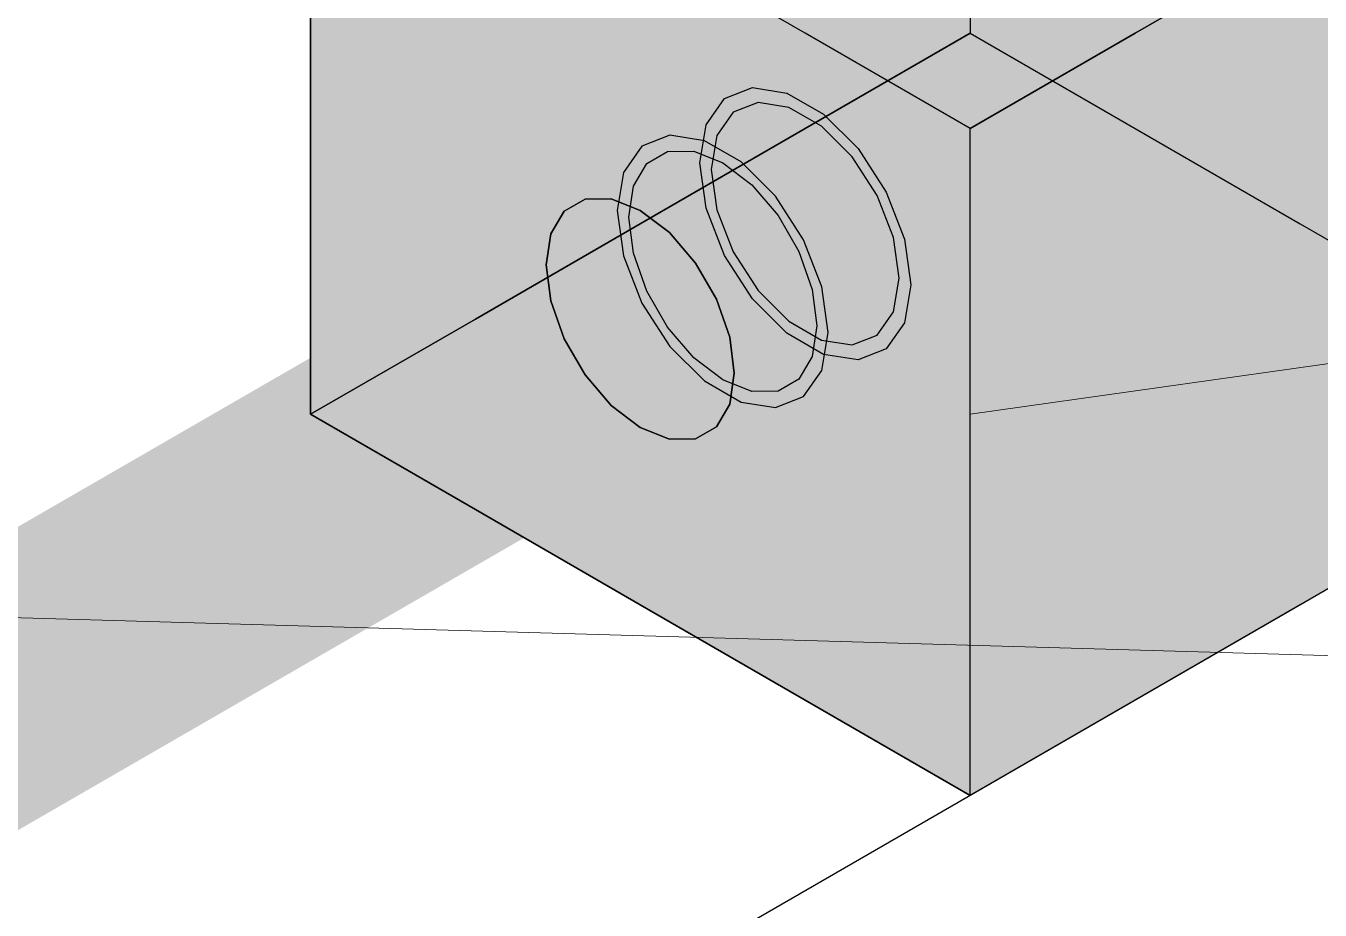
# Model space of a CAD drawing. Header units: metres. Extents: x 0 to 24.2, y -20 to 5.6.
# Drawn here: x 12.664 to 13.344, y -17.648 to -17.184 of the extents above; entities that cross this region are included whole.
import ezdxf

# ---------------------------------------------------------------- set-up
doc = ezdxf.new("R2010")
doc.units = ezdxf.units.M
doc.header["$LTSCALE"] = 0.25
doc.layers.add('ISO-ARISTAS', color=8, linetype='CONTINUOUS')
doc.layers.add('ISO-CONCRETO-SUP', color=254, linetype='CONTINUOUS', true_color=0xe8e8e8)
doc.layers.add('LLAMADAS', color=30, linetype='CONTINUOUS', lineweight=18)

msp = doc.modelspace()

# ---------------------------------------------------------------- linework, layer by layer
at = {"layer": 'ISO-ARISTAS', "color": 250}
for p, q in [((13.16005, -17.07083), (13.16005, -17.1875)), ((13.16005, -17.07083), (13.16005, -17.1875)), ((13.07345, -17.1875), (12.98684, -17.1375)), ((13.07345, -17.1875), (12.98684, -17.1375)), ((13.24665, -17.1875), (13.33325, -17.1375)), ((13.33325, -17.1375), (13.24665, -17.1875)), ((12.81364, -17.27083), (12.81364, -17.15417)), ((12.81364, -17.15417), (12.81364, -17.27083)), ((13.07345, -17.2375), (13.16005, -17.1875)), ((13.16005, -17.1875), (13.07345, -17.2375)), ((13.16005, -17.2375), (13.07345, -17.1875)), ((13.16005, -17.2375), (13.07345, -17.1875)), ((13.16005, -17.1875), (13.24665, -17.2375)), ((13.16005, -17.1875), (13.24665, -17.2375)), ((13.16005, -17.2375), (13.24665, -17.1875)), ((13.24665, -17.1875), (13.16005, -17.2375)), ((13.03099, -17.22185), (13.04573, -17.21607)), ((13.04573, -17.21607), (13.06382, -17.21892)), ((13.06382, -17.21892), (13.08307, -17.23003)), ((13.02136, -17.23554), (13.03099, -17.22185)), ((13.04876, -17.22389), (13.03563, -17.22903)), ((13.06487, -17.22642), (13.04876, -17.22389)), ((13.03563, -17.22903), (13.02706, -17.24122)), ((13.08202, -17.23631), (13.06487, -17.22642)), ((13.08307, -17.23003), (13.10116, -17.24807)), ((12.98684, -17.2875), (13.07345, -17.2375)), ((13.07345, -17.2375), (12.98684, -17.2875)), ((13.01802, -17.2555), (13.02136, -17.23554)), ((13.09813, -17.25239), (13.08202, -17.23631)), ((13.16005, -17.35417), (13.16005, -17.2375)), ((13.16005, -17.35417), (13.16005, -17.2375)), ((13.24665, -17.2375), (13.33325, -17.2875)), ((13.24665, -17.2375), (13.33325, -17.2875)), ((13.00243, -17.24107), (12.98769, -17.24685)), ((13.02052, -17.24392), (13.00243, -17.24107)), ((13.03977, -17.25503), (13.02052, -17.24392)), ((13.02706, -17.24122), (13.02408, -17.259)), ((12.98769, -17.24685), (12.97806, -17.26054)), ((12.99021, -17.25594), (13.00113, -17.24963)), ((12.99021, -17.25594), (13.00113, -17.24963)), ((13.00113, -17.24963), (13.01489, -17.24948)), ((13.00113, -17.24963), (13.01489, -17.24948)), ((13.01489, -17.24948), (13.03014, -17.2555)), ((13.01489, -17.24948), (13.03014, -17.2555)), ((13.11126, -17.27269), (13.09813, -17.25239)), ((13.10116, -17.24807), (13.1159, -17.27088)), ((12.9832, -17.26778), (12.99021, -17.25594)), ((12.9832, -17.26778), (12.99021, -17.25594)), ((13.02136, -17.27932), (13.01802, -17.2555)), ((13.02408, -17.259), (13.02706, -17.28021)), ((13.03014, -17.2555), (13.0454, -17.2671)), ((13.03014, -17.2555), (13.0454, -17.2671)), ((13.05786, -17.27307), (13.03977, -17.25503)), ((12.97806, -17.26054), (12.97472, -17.2805)), ((12.81364, -17.3875), (12.81364, -17.27083)), ((12.81364, -17.27083), (12.81364, -17.3875)), ((12.98078, -17.284), (12.9832, -17.26778)), ((12.98078, -17.284), (12.9832, -17.26778)), ((13.0454, -17.2671), (13.05916, -17.28314)), ((13.0454, -17.2671), (13.05916, -17.28314)), ((13.0726, -17.29588), (13.05786, -17.27307)), ((13.11983, -17.29479), (13.11126, -17.27269)), ((13.1159, -17.27088), (13.12553, -17.29568)), ((13.70131, -17.275), (12.01256, -18.25)), ((12.95783, -17.27463), (12.94691, -17.28094)), ((12.94691, -17.28094), (12.95783, -17.27463)), ((12.94691, -17.28094), (12.95783, -17.27463)), ((12.94691, -17.28094), (12.95783, -17.27463)), ((12.97159, -17.27448), (12.95783, -17.27463)), ((12.95783, -17.27463), (12.97159, -17.27448)), ((12.95783, -17.27463), (12.97159, -17.27448)), ((12.95783, -17.27463), (12.97159, -17.27448)), ((12.98684, -17.2805), (12.97159, -17.27448)), ((12.97159, -17.27448), (12.98684, -17.2805)), ((12.97159, -17.27448), (12.98684, -17.2805)), ((12.97159, -17.27448), (12.98684, -17.2805)), ((12.97472, -17.2805), (12.97806, -17.30432)), ((13.0021, -17.2921), (12.98684, -17.2805)), ((12.98684, -17.2805), (13.0021, -17.2921)), ((12.98684, -17.2805), (13.0021, -17.2921)), ((12.98684, -17.2805), (13.0021, -17.2921)), ((13.03099, -17.30412), (13.02136, -17.27932)), ((13.02706, -17.28021), (13.03563, -17.30231)), ((12.94691, -17.28094), (12.9399, -17.29278)), ((12.9399, -17.29278), (12.94691, -17.28094)), ((12.9399, -17.29278), (12.94691, -17.28094)), ((12.9399, -17.29278), (12.94691, -17.28094)), ((12.9832, -17.30301), (12.98078, -17.284)), ((12.9832, -17.30301), (12.98078, -17.284)), ((13.05916, -17.28314), (13.07008, -17.30205)), ((13.05916, -17.28314), (13.07008, -17.30205)), ((12.90024, -17.3375), (12.98684, -17.2875)), ((12.98684, -17.2875), (12.90024, -17.3375)), ((12.9399, -17.29278), (12.93748, -17.309)), ((12.93748, -17.309), (12.9399, -17.29278)), ((12.93748, -17.309), (12.9399, -17.29278)), ((12.93748, -17.309), (12.9399, -17.29278)), ((13.0021, -17.2921), (13.01586, -17.30814)), ((13.01586, -17.30814), (13.0021, -17.2921)), ((13.0021, -17.2921), (13.01586, -17.30814)), ((13.0021, -17.2921), (13.01586, -17.30814)), ((13.33325, -17.2875), (13.41986, -17.3375)), ((13.33325, -17.2875), (13.41986, -17.3375)), ((13.08223, -17.32068), (13.0726, -17.29588)), ((13.12281, -17.316), (13.11983, -17.29479)), ((13.12553, -17.29568), (13.12887, -17.3195)), ((12.97806, -17.30432), (12.98769, -17.32912)), ((12.99021, -17.32295), (12.9832, -17.30301)), ((12.99021, -17.32295), (12.9832, -17.30301)), ((13.04573, -17.32693), (13.03099, -17.30412)), ((13.03563, -17.30231), (13.04876, -17.32261)), ((13.07008, -17.30205), (13.07709, -17.32199)), ((13.07008, -17.30205), (13.07709, -17.32199)), ((12.93748, -17.309), (12.9399, -17.32801)), ((12.9399, -17.32801), (12.93748, -17.309)), ((12.9399, -17.32801), (12.93748, -17.309)), ((12.9399, -17.32801), (12.93748, -17.309)), ((13.01586, -17.30814), (13.02678, -17.32705)), ((13.02678, -17.32705), (13.01586, -17.30814)), ((13.01586, -17.30814), (13.02678, -17.32705)), ((13.01586, -17.30814), (13.02678, -17.32705)), ((13.08557, -17.3445), (13.08223, -17.32068)), ((13.11983, -17.33378), (13.12281, -17.316)), ((13.12887, -17.3195), (13.12553, -17.33946)), ((12.9399, -17.32801), (12.94691, -17.34795)), ((12.94691, -17.34795), (12.9399, -17.32801)), ((12.94691, -17.34795), (12.9399, -17.32801)), ((12.94691, -17.34795), (12.9399, -17.32801)), ((13.00113, -17.34186), (12.99021, -17.32295)), ((13.00113, -17.34186), (12.99021, -17.32295)), ((13.02678, -17.32705), (13.03379, -17.34699)), ((13.03379, -17.34699), (13.02678, -17.32705)), ((13.02678, -17.32705), (13.03379, -17.34699)), ((13.02678, -17.32705), (13.03379, -17.34699)), ((13.06382, -17.34497), (13.04573, -17.32693)), ((13.04876, -17.32261), (13.06487, -17.33869)), ((13.07709, -17.32199), (13.07951, -17.341)), ((13.07709, -17.32199), (13.07951, -17.341)), ((12.98769, -17.32912), (13.00243, -17.35193)), ((13.11126, -17.34597), (13.11983, -17.33378)), ((12.81364, -17.3875), (12.90024, -17.3375)), ((12.90024, -17.3375), (12.81364, -17.3875)), ((13.06487, -17.33869), (13.08202, -17.34858)), ((13.07951, -17.341), (13.07709, -17.35722)), ((13.07951, -17.341), (13.07709, -17.35722)), ((13.12553, -17.33946), (13.1159, -17.35315)), ((12.94691, -17.34795), (12.95783, -17.36686)), ((12.95783, -17.36686), (12.94691, -17.34795)), ((12.95783, -17.36686), (12.94691, -17.34795)), ((12.95783, -17.36686), (12.94691, -17.34795)), ((13.01489, -17.3579), (13.00113, -17.34186)), ((13.01489, -17.3579), (13.00113, -17.34186)), ((13.03621, -17.366), (13.03379, -17.34699)), ((13.03379, -17.34699), (13.03621, -17.366)), ((13.03379, -17.34699), (13.03621, -17.366)), ((13.03379, -17.34699), (13.03621, -17.366)), ((13.08307, -17.35608), (13.06382, -17.34497)), ((13.08223, -17.36446), (13.08557, -17.3445)), ((13.09813, -17.35111), (13.11126, -17.34597)), ((13.00243, -17.35193), (13.02052, -17.36997)), ((13.08202, -17.34858), (13.09813, -17.35111)), ((13.1159, -17.35315), (13.10116, -17.35893)), ((13.16005, -17.47083), (13.16005, -17.35417)), ((13.16005, -17.47083), (13.16005, -17.35417)), ((13.03014, -17.3695), (13.01489, -17.3579)), ((13.03014, -17.3695), (13.01489, -17.3579)), ((13.07709, -17.35722), (13.07008, -17.36906)), ((13.07709, -17.35722), (13.07008, -17.36906)), ((13.10116, -17.35893), (13.08307, -17.35608)), ((12.95783, -17.36686), (12.97159, -17.3829)), ((12.97159, -17.3829), (12.95783, -17.36686)), ((12.97159, -17.3829), (12.95783, -17.36686)), ((12.97159, -17.3829), (12.95783, -17.36686)), ((13.03379, -17.38222), (13.03621, -17.366)), ((13.03621, -17.366), (13.03379, -17.38222)), ((13.03621, -17.366), (13.03379, -17.38222)), ((13.03621, -17.366), (13.03379, -17.38222)), ((13.0726, -17.37815), (13.08223, -17.36446)), ((13.02052, -17.36997), (13.03977, -17.38108)), ((13.0454, -17.37552), (13.03014, -17.3695)), ((13.0454, -17.37552), (13.03014, -17.3695)), ((13.05916, -17.37537), (13.0454, -17.37552)), ((13.05916, -17.37537), (13.0454, -17.37552)), ((13.07008, -17.36906), (13.05916, -17.37537)), ((13.07008, -17.36906), (13.05916, -17.37537)), ((13.02678, -17.39406), (13.03379, -17.38222)), ((13.03379, -17.38222), (13.02678, -17.39406)), ((13.03379, -17.38222), (13.02678, -17.39406)), ((13.03379, -17.38222), (13.02678, -17.39406)), ((13.03977, -17.38108), (13.05786, -17.38393)), ((13.05786, -17.38393), (13.0726, -17.37815)), ((12.90024, -17.4375), (12.81364, -17.3875)), ((12.81364, -17.3875), (12.90024, -17.4375)), ((12.97159, -17.3829), (12.98684, -17.3945)), ((12.98684, -17.3945), (12.97159, -17.3829)), ((12.98684, -17.3945), (12.97159, -17.3829)), ((12.98684, -17.3945), (12.97159, -17.3829)), ((12.98684, -17.3945), (13.0021, -17.40052)), ((13.0021, -17.40052), (12.98684, -17.3945)), ((13.0021, -17.40052), (12.98684, -17.3945)), ((13.0021, -17.40052), (12.98684, -17.3945)), ((13.01586, -17.40037), (13.02678, -17.39406)), ((13.02678, -17.39406), (13.01586, -17.40037)), ((13.02678, -17.39406), (13.01586, -17.40037)), ((13.02678, -17.39406), (13.01586, -17.40037)), ((13.0021, -17.40052), (13.01586, -17.40037)), ((13.01586, -17.40037), (13.0021, -17.40052)), ((13.01586, -17.40037), (13.0021, -17.40052)), ((13.01586, -17.40037), (13.0021, -17.40052)), ((12.98684, -17.4875), (12.90024, -17.4375)), ((12.90024, -17.4375), (12.98684, -17.4875)), ((13.41986, -17.4375), (13.33325, -17.4875)), ((13.41986, -17.4375), (13.33325, -17.4875)), ((13.16005, -17.5875), (13.16005, -17.47083)), ((13.16005, -17.5875), (13.16005, -17.47083)), ((13.07345, -17.5375), (12.98684, -17.4875)), ((12.98684, -17.4875), (13.07345, -17.5375)), ((13.33325, -17.4875), (13.24665, -17.5375)), ((13.33325, -17.4875), (13.24665, -17.5375)), ((13.16005, -17.5875), (13.07345, -17.5375)), ((13.07345, -17.5375), (13.16005, -17.5875)), ((13.24665, -17.5375), (13.16005, -17.5875)), ((13.24665, -17.5375), (13.16005, -17.5875))]:
    msp.add_line(p, q, dxfattribs=at)
at = {"layer": 'ISO-CONCRETO-SUP', "true_color": 0x969693}
for points in [[(12.81364, -17.15417), (12.90024, -17.20417), (12.81364, -17.0375), (12.90024, -17.0875)], [(13.33325, -17.17083), (13.41986, -17.22083), (13.33325, -17.05417), (13.41986, -17.10417)], [(13.16005, -17.1875), (13.24665, -17.2375), (13.16005, -17.07083), (13.24665, -17.12083)], [(12.90024, -17.20417), (12.98684, -17.25417), (12.90024, -17.0875), (12.98684, -17.1375)], [(13.24665, -17.2375), (13.33325, -17.2875), (13.24665, -17.12083), (13.33325, -17.17083)], [(12.98684, -17.25417), (13.07345, -17.30417), (12.98684, -17.1375), (13.07345, -17.1875)], [(12.81364, -17.27083), (12.90024, -17.32083), (12.81364, -17.15417), (12.90024, -17.20417)], [(13.33325, -17.2875), (13.41986, -17.3375), (13.33325, -17.17083), (13.41986, -17.22083)], [(13.07345, -17.30417), (13.16005, -17.35417), (13.07345, -17.1875), (13.16005, -17.2375)], [(12.90024, -17.32083), (12.98684, -17.37083), (12.90024, -17.20417), (12.98684, -17.25417)], [(12.98684, -17.37083), (13.07345, -17.42083), (12.98684, -17.25417), (13.07345, -17.30417)], [(12.81364, -17.3875), (12.90024, -17.4375), (12.81364, -17.27083), (12.90024, -17.32083)], [(13.07345, -17.42083), (13.16005, -17.47083), (13.07345, -17.30417), (13.16005, -17.35417)], [(12.90024, -17.4375), (12.98684, -17.4875), (12.90024, -17.32083), (12.98684, -17.37083)], [(12.98684, -17.4875), (13.07345, -17.5375), (12.98684, -17.37083), (13.07345, -17.42083)], [(13.07345, -17.5375), (13.16005, -17.5875), (13.07345, -17.42083), (13.16005, -17.47083)]]:
    msp.add_solid(points, dxfattribs=at)
at = {"layer": 'ISO-CONCRETO-SUP', "true_color": 0x878784}
for points in [[(12.98684, -17.17083), (12.90024, -17.22083), (12.98684, -17.05417), (12.90024, -17.10417)], [(13.16005, -17.1875), (13.07345, -17.2375), (13.16005, -17.07083), (13.07345, -17.12083)], [(13.41986, -17.20417), (13.33325, -17.25417), (13.41986, -17.0875), (13.33325, -17.1375)], [(12.90024, -17.22083), (12.81364, -17.27083), (12.90024, -17.10417), (12.81364, -17.15417)], [(13.07345, -17.2375), (12.98684, -17.2875), (13.07345, -17.12083), (12.98684, -17.17083)], [(13.33325, -17.25417), (13.24665, -17.30417), (13.33325, -17.1375), (13.24665, -17.1875)], [(12.98684, -17.2875), (12.90024, -17.3375), (12.98684, -17.17083), (12.90024, -17.22083)], [(13.24665, -17.30417), (13.16005, -17.35417), (13.24665, -17.1875), (13.16005, -17.2375)], [(13.41986, -17.32083), (13.33325, -17.37083), (13.41986, -17.20417), (13.33325, -17.25417)], [(12.90024, -17.3375), (12.81364, -17.3875), (12.90024, -17.22083), (12.81364, -17.27083)], [(13.33325, -17.37083), (13.24665, -17.42083), (13.33325, -17.25417), (13.24665, -17.30417)], [(13.24665, -17.42083), (13.16005, -17.47083), (13.24665, -17.30417), (13.16005, -17.35417)], [(13.41986, -17.4375), (13.33325, -17.4875), (13.41986, -17.32083), (13.33325, -17.37083)], [(13.33325, -17.4875), (13.24665, -17.5375), (13.33325, -17.37083), (13.24665, -17.42083)], [(13.24665, -17.5375), (13.16005, -17.5875), (13.24665, -17.42083), (13.16005, -17.47083)]]:
    msp.add_solid(points, dxfattribs=at)
at = {"layer": 'ISO-CONCRETO-SUP', "true_color": 0xa7a7a3}
for points in [[(13.07345, -17.0875), (13.16005, -17.1375), (12.98684, -17.1375), (13.07345, -17.1875)], [(13.24665, -17.0875), (13.33325, -17.1375), (13.16005, -17.1375), (13.24665, -17.1875)], [(13.16005, -17.1375), (13.24665, -17.1875), (13.07345, -17.1875), (13.16005, -17.2375)], [(13.16005, -17.1875), (13.24665, -17.2375), (13.07345, -17.2375), (13.16005, -17.2875)], [(13.07345, -17.2375), (13.16005, -17.2875), (12.98684, -17.2875), (13.07345, -17.3375)], [(13.24665, -17.2375), (13.33325, -17.2875), (13.16005, -17.2875), (13.24665, -17.3375)], [(12.98684, -17.2875), (13.07345, -17.3375), (12.90024, -17.3375), (12.98684, -17.3875)], [(13.16005, -17.2875), (13.24665, -17.3375), (13.07345, -17.3375), (13.16005, -17.3875)], [(13.33325, -17.2875), (13.41986, -17.3375), (13.24665, -17.3375), (13.33325, -17.3875)], [(12.90024, -17.3375), (12.98684, -17.3875), (12.81364, -17.3875), (12.90024, -17.4375)], [(13.07345, -17.3375), (13.16005, -17.3875), (12.98684, -17.3875), (13.07345, -17.4375)], [(13.24665, -17.3375), (13.33325, -17.3875), (13.16005, -17.3875), (13.24665, -17.4375)], [(13.41986, -17.3375), (13.50646, -17.3875), (13.33325, -17.3875), (13.41986, -17.4375)], [(12.98684, -17.3875), (13.07345, -17.4375), (12.90024, -17.4375), (12.98684, -17.4875)], [(13.16005, -17.3875), (13.24665, -17.4375), (13.07345, -17.4375), (13.16005, -17.4875)], [(13.33325, -17.3875), (13.41986, -17.4375), (13.24665, -17.4375), (13.33325, -17.4875)], [(13.07345, -17.4375), (13.16005, -17.4875), (12.98684, -17.4875), (13.07345, -17.5375)], [(13.24665, -17.4375), (13.33325, -17.4875), (13.16005, -17.4875), (13.24665, -17.5375)], [(13.16005, -17.4875), (13.24665, -17.5375), (13.07345, -17.5375), (13.16005, -17.5875)]]:
    msp.add_solid(points, dxfattribs=at)
at = {"layer": 'ISO-CONCRETO-SUP', "true_color": 0x3558a8}
for points in [[(13.14496, -17.15484), (13.12267, -17.15125), (13.13402, -17.18477), (13.1131, -17.17743)], [(13.08523, -17.18033), (13.09646, -17.18869), (13.07977, -17.19115), (13.09174, -17.19806)], [(13.16196, -17.20431), (13.18424, -17.2079), (13.15688, -17.21819), (13.1778, -17.22554)], [(13.20568, -17.22264), (13.19445, -17.21428), (13.18959, -17.25456), (13.17763, -17.24765)]]:
    msp.add_solid(points, dxfattribs=at)
at = {"layer": 'ISO-CONCRETO-SUP', "true_color": 0x31529c}
msp.add_solid([(13.22499, -17.15764), (13.21464, -17.14634), (13.21763, -17.18991), (13.20694, -17.18007)], dxfattribs=at)
at = {"layer": 'ISO-CONCRETO-SUP', "true_color": 0x385eb3}
for points in [[(13.16827, -17.16141), (13.14496, -17.15484), (13.15632, -17.19414), (13.13402, -17.18477)], [(13.13864, -17.19774), (13.16196, -17.20431), (13.13459, -17.20883), (13.15688, -17.21819)]]:
    msp.add_solid(points, dxfattribs=at)
at = {"layer": 'ISO-CONCRETO-SUP', "true_color": 0x284381}
msp.add_solid([(13.20941, -17.166), (13.22332, -17.15453), (13.20775, -17.18647), (13.22133, -17.17899)], dxfattribs=at)
at = {"layer": 'ISO-CONCRETO-SUP', "true_color": 0x2b488a}
for points in [[(13.22732, -17.16898), (13.22499, -17.15764), (13.22059, -17.1985), (13.21763, -17.18991)], [(13.03099, -17.22185), (13.04573, -17.21607), (12.98769, -17.24685), (13.00243, -17.24107)], [(13.1159, -17.35315), (13.10116, -17.35893), (13.0726, -17.37815), (13.05786, -17.38393)]]:
    msp.add_solid(points, dxfattribs=at)
at = {"layer": 'ISO-CONCRETO-SUP', "true_color": 0x3960b6}
for points in [[(13.1898, -17.17018), (13.16827, -17.16141), (13.1773, -17.20438), (13.15632, -17.19414)], [(13.09646, -17.18869), (13.1136, -17.19858), (13.09174, -17.19806), (13.10888, -17.20796)], [(13.11711, -17.18897), (13.13864, -17.19774), (13.1136, -17.19858), (13.13459, -17.20883)], [(13.19445, -17.21428), (13.1773, -17.20438), (13.17763, -17.24765), (13.16049, -17.23775)]]:
    msp.add_solid(points, dxfattribs=at)
at = {"layer": 'ISO-CONCRETO-SUP', "true_color": 0x3356a3}
for points in [[(13.08928, -17.16924), (13.09997, -17.17907), (13.08523, -17.18033), (13.09646, -17.18869)], [(13.21763, -17.18991), (13.20694, -17.18007), (13.20568, -17.22264), (13.19445, -17.21428)]]:
    msp.add_solid(points, dxfattribs=at)
at = {"layer": 'ISO-CONCRETO-SUP', "true_color": 0x3559a9}
for points in [[(13.10213, -17.1696), (13.11928, -17.1795), (13.09997, -17.17907), (13.11711, -17.18897)], [(13.08091, -17.26576), (13.06666, -17.24825), (13.05872, -17.28635), (13.04725, -17.26626)], [(13.13226, -17.25575), (13.14651, -17.27325), (13.12197, -17.2653), (13.13343, -17.28539)]]:
    msp.add_solid(points, dxfattribs=at)
at = {"layer": 'ISO-CONCRETO-SUP', "true_color": 0x3457a6}
for points in [[(13.12001, -17.17052), (13.14198, -17.17643), (13.11928, -17.1795), (13.14114, -17.1868)], [(13.14198, -17.17643), (13.16613, -17.17765), (13.14114, -17.1868), (13.16508, -17.19062)], [(13.05872, -17.28635), (13.04725, -17.26626), (13.03563, -17.30231), (13.02706, -17.28021)], [(13.12197, -17.2653), (13.13343, -17.28539), (13.11126, -17.27269), (13.11983, -17.29479)]]:
    msp.add_solid(points, dxfattribs=at)
at = {"layer": 'ISO-CONCRETO-SUP', "true_color": 0x385db1}
for points in [[(13.20694, -17.18007), (13.1898, -17.17018), (13.19445, -17.21428), (13.1773, -17.20438)], [(13.09997, -17.17907), (13.11711, -17.18897), (13.09646, -17.18869), (13.1136, -17.19858)], [(13.10668, -17.24647), (13.12197, -17.2653), (13.09813, -17.25239), (13.11126, -17.27269)], [(13.074, -17.30517), (13.05872, -17.28635), (13.04876, -17.32261), (13.03563, -17.30231)]]:
    msp.add_solid(points, dxfattribs=at)
at = {"layer": 'ISO-CONCRETO-SUP', "true_color": 0x2e4d92}
for points in [[(13.18955, -17.17403), (13.20941, -17.166), (13.18821, -17.19051), (13.20775, -17.18647)], [(13.05663, -17.21208), (13.06555, -17.21034), (13.04634, -17.22163), (13.05732, -17.21797)], [(13.15654, -17.30943), (13.14763, -17.31116), (13.13435, -17.33002), (13.12336, -17.33367)]]:
    msp.add_solid(points, dxfattribs=at)
at = {"layer": 'ISO-CONCRETO-SUP', "true_color": 0x22396e}
for points in [[(13.22133, -17.17899), (13.22732, -17.16898), (13.21544, -17.20481), (13.22059, -17.1985)], [(13.08503, -17.17198), (13.08126, -17.17453), (13.07636, -17.18918), (13.07443, -17.18807)], [(13.07636, -17.18918), (13.07443, -17.18807), (13.06579, -17.20529), (13.06612, -17.20075)], [(13.21544, -17.20481), (13.22059, -17.1985), (13.20588, -17.23099), (13.20965, -17.22844)], [(13.06579, -17.20529), (13.06612, -17.20075), (13.05374, -17.21969), (13.05663, -17.21208)], [(13.05374, -17.21969), (13.05663, -17.21208), (13.04066, -17.23182), (13.04634, -17.22163)], [(13.02136, -17.23554), (13.03099, -17.22185), (12.97806, -17.26054), (12.98769, -17.24685)], [(13.04066, -17.23182), (13.04634, -17.22163), (13.02706, -17.24122), (13.03563, -17.22903)], [(13.20588, -17.23099), (13.20965, -17.22844), (13.19301, -17.25653), (13.19493, -17.25764)], [(13.19301, -17.25653), (13.19493, -17.25764), (13.17733, -17.28044), (13.177, -17.28499)], [(13.17733, -17.28044), (13.177, -17.28499), (13.15943, -17.30182), (13.15654, -17.30943)], [(13.15943, -17.30182), (13.15654, -17.30943), (13.14002, -17.31982), (13.13435, -17.33002)], [(13.14002, -17.31982), (13.13435, -17.33002), (13.11983, -17.33378), (13.11126, -17.34597)], [(13.12553, -17.33946), (13.1159, -17.35315), (13.08223, -17.36446), (13.0726, -17.37815)]]:
    msp.add_solid(points, dxfattribs=at)
at = {"layer": 'ISO-CONCRETO-SUP', "true_color": 0x2e4d93}
for points in [[(13.08126, -17.17453), (13.08523, -17.18033), (13.07443, -17.18807), (13.07977, -17.19115)], [(13.20965, -17.22844), (13.20568, -17.22264), (13.19493, -17.25764), (13.18959, -17.25456)]]:
    msp.add_solid(points, dxfattribs=at)
at = {"layer": 'ISO-CONCRETO-SUP', "true_color": 0x27417d}
for points in [[(13.09609, -17.17298), (13.08503, -17.17198), (13.08532, -17.19436), (13.07636, -17.18918)], [(13.05722, -17.23225), (13.05374, -17.21969), (13.04098, -17.24732), (13.04066, -17.23182)], [(13.19482, -17.22998), (13.20588, -17.23099), (13.18405, -17.25136), (13.19301, -17.25653)], [(13.15595, -17.28925), (13.15943, -17.30182), (13.1397, -17.30432), (13.14002, -17.31982)]]:
    msp.add_solid(points, dxfattribs=at)
at = {"layer": 'ISO-CONCRETO-SUP', "true_color": 0x2f4f96}
for points in [[(13.1131, -17.17743), (13.09609, -17.17298), (13.10023, -17.20297), (13.08532, -17.19436)], [(13.10023, -17.20297), (13.08532, -17.19436), (13.08455, -17.22688), (13.0722, -17.21437)], [(13.08455, -17.22688), (13.0722, -17.21437), (13.06666, -17.24825), (13.05722, -17.23225)], [(13.1778, -17.22554), (13.19482, -17.22998), (13.16913, -17.24274), (13.18405, -17.25136)], [(13.16913, -17.24274), (13.18405, -17.25136), (13.15857, -17.25886), (13.17092, -17.27137)], [(13.15857, -17.25886), (13.17092, -17.27137), (13.14651, -17.27325), (13.15595, -17.28925)]]:
    msp.add_solid(points, dxfattribs=at)
at = {"layer": 'ISO-CONCRETO-SUP', "true_color": 0x3559aa}
for points in [[(13.13402, -17.18477), (13.1131, -17.17743), (13.1193, -17.21398), (13.10023, -17.20297)], [(13.07977, -17.19115), (13.09174, -17.19806), (13.07313, -17.20129), (13.08598, -17.20684)], [(13.07313, -17.20129), (13.08598, -17.20684), (13.06555, -17.21034), (13.07941, -17.21468)], [(13.06382, -17.21892), (13.08307, -17.23003), (13.02052, -17.24392), (13.03977, -17.25503)], [(13.15688, -17.21819), (13.1778, -17.22554), (13.15006, -17.23173), (13.16913, -17.24274)], [(13.18959, -17.25456), (13.17763, -17.24765), (13.16999, -17.28445), (13.15714, -17.2789)], [(13.16999, -17.28445), (13.15714, -17.2789), (13.14763, -17.31116), (13.13376, -17.30682)], [(13.08307, -17.35608), (13.06382, -17.34497), (13.03977, -17.38108), (13.02052, -17.36997)]]:
    msp.add_solid(points, dxfattribs=at)
at = {"layer": 'ISO-CONCRETO-SUP', "true_color": 0x32539f}
msp.add_solid([(13.16613, -17.17765), (13.18955, -17.17403), (13.16508, -17.19062), (13.18821, -17.19051)], dxfattribs=at)
at = {"layer": 'ISO-CONCRETO-SUP', "true_color": 0x375caf}
msp.add_solid([(13.11928, -17.1795), (13.14114, -17.1868), (13.11711, -17.18897), (13.13864, -17.19774)], dxfattribs=at)
at = {"layer": 'ISO-CONCRETO-SUP', "true_color": 0x3960b7}
for points in [[(13.15632, -17.19414), (13.13402, -17.18477), (13.14023, -17.22606), (13.1193, -17.21398)], [(13.13459, -17.20883), (13.15688, -17.21819), (13.12914, -17.21965), (13.15006, -17.23173)]]:
    msp.add_solid(points, dxfattribs=at)
at = {"layer": 'ISO-CONCRETO-SUP', "true_color": 0x28427f}
for points in [[(13.20775, -17.18647), (13.22133, -17.17899), (13.20282, -17.20807), (13.21544, -17.20481)], [(13.01802, -17.2555), (13.02136, -17.23554), (12.97472, -17.2805), (12.97806, -17.26054)], [(13.12887, -17.3195), (13.12553, -17.33946), (13.08557, -17.3445), (13.08223, -17.36446)]]:
    msp.add_solid(points, dxfattribs=at)
at = {"layer": 'ISO-CONCRETO-SUP', "true_color": 0x27417c}
for points in [[(13.08532, -17.19436), (13.07636, -17.18918), (13.0722, -17.21437), (13.06579, -17.20529)], [(13.0722, -17.21437), (13.06579, -17.20529), (13.05722, -17.23225), (13.05374, -17.21969)], [(13.18405, -17.25136), (13.19301, -17.25653), (13.17092, -17.27137), (13.17733, -17.28044)], [(13.17092, -17.27137), (13.17733, -17.28044), (13.15595, -17.28925), (13.15943, -17.30182)]]:
    msp.add_solid(points, dxfattribs=at)
at = {"layer": 'ISO-CONCRETO-SUP', "true_color": 0x2f4e95}
for points in [[(13.07443, -17.18807), (13.07977, -17.19115), (13.06612, -17.20075), (13.07313, -17.20129)], [(13.06612, -17.20075), (13.07313, -17.20129), (13.05663, -17.21208), (13.06555, -17.21034)], [(13.18424, -17.2079), (13.20282, -17.20807), (13.1778, -17.22554), (13.19482, -17.22998)], [(13.06666, -17.24825), (13.05722, -17.23225), (13.04725, -17.26626), (13.04098, -17.24732)], [(13.19493, -17.25764), (13.18959, -17.25456), (13.177, -17.28499), (13.16999, -17.28445)], [(13.14651, -17.27325), (13.15595, -17.28925), (13.13343, -17.28539), (13.1397, -17.30432)], [(13.177, -17.28499), (13.16999, -17.28445), (13.15654, -17.30943), (13.14763, -17.31116)]]:
    msp.add_solid(points, dxfattribs=at)
at = {"layer": 'ISO-CONCRETO-SUP', "true_color": 0x365bad}
msp.add_solid([(13.14114, -17.1868), (13.16508, -17.19062), (13.13864, -17.19774), (13.16196, -17.20431)], dxfattribs=at)
at = {"layer": 'ISO-CONCRETO-SUP', "true_color": 0x3356a4}
for points in [[(13.16508, -17.19062), (13.18821, -17.19051), (13.16196, -17.20431), (13.18424, -17.2079)], [(13.1159, -17.27088), (13.12553, -17.29568), (13.0726, -17.29588), (13.08223, -17.32068)], [(13.03099, -17.30412), (13.02136, -17.27932), (12.98769, -17.32912), (12.97806, -17.30432)]]:
    msp.add_solid(points, dxfattribs=at)
at = {"layer": 'ISO-CONCRETO-SUP', "true_color": 0x2e4d94}
for points in [[(13.18821, -17.19051), (13.20775, -17.18647), (13.18424, -17.2079), (13.20282, -17.20807)], [(13.02136, -17.27932), (13.01802, -17.2555), (12.97806, -17.30432), (12.97472, -17.2805)], [(13.12553, -17.29568), (13.12887, -17.3195), (13.08223, -17.32068), (13.08557, -17.3445)]]:
    msp.add_solid(points, dxfattribs=at)
at = {"layer": 'ISO-CONCRETO-SUP', "true_color": 0x2d4b8f}
msp.add_solid([(13.22059, -17.1985), (13.21763, -17.18991), (13.20965, -17.22844), (13.20568, -17.22264)], dxfattribs=at)
at = {"layer": 'ISO-CONCRETO-SUP', "true_color": 0x3a61b8}
for points in [[(13.09174, -17.19806), (13.10888, -17.20796), (13.08598, -17.20684), (13.10312, -17.21674)], [(13.12249, -17.22979), (13.14175, -17.24441), (13.11491, -17.23884), (13.13226, -17.25575)], [(13.17763, -17.24765), (13.16049, -17.23775), (13.15714, -17.2789), (13.14, -17.269)], [(13.12063, -17.25595), (13.10137, -17.24132), (13.09826, -17.28266), (13.08091, -17.26576)]]:
    msp.add_solid(points, dxfattribs=at)
at = {"layer": 'ISO-CONCRETO-SUP', "true_color": 0x3b62bb}
for points in [[(13.1136, -17.19858), (13.13459, -17.20883), (13.10888, -17.20796), (13.12914, -17.21965)], [(13.1773, -17.20438), (13.15632, -17.19414), (13.16049, -17.23775), (13.14023, -17.22606)]]:
    msp.add_solid(points, dxfattribs=at)
at = {"layer": 'ISO-CONCRETO-SUP', "true_color": 0x365aab}
for points in [[(13.1193, -17.21398), (13.10023, -17.20297), (13.10137, -17.24132), (13.08455, -17.22688)], [(13.10137, -17.24132), (13.08455, -17.22688), (13.08091, -17.26576), (13.06666, -17.24825)], [(13.15006, -17.23173), (13.16913, -17.24274), (13.14175, -17.24441), (13.15857, -17.25886)], [(13.14175, -17.24441), (13.15857, -17.25886), (13.13226, -17.25575), (13.14651, -17.27325)]]:
    msp.add_solid(points, dxfattribs=at)
at = {"layer": 'ISO-CONCRETO-SUP', "true_color": 0x27427d}
msp.add_solid([(13.20282, -17.20807), (13.21544, -17.20481), (13.19482, -17.22998), (13.20588, -17.23099)], dxfattribs=at)
at = {"layer": 'ISO-CONCRETO-SUP', "true_color": 0x3457a7}
for points in [[(13.06555, -17.21034), (13.07941, -17.21468), (13.05732, -17.21797), (13.07228, -17.2213)], [(13.14763, -17.31116), (13.13376, -17.30682), (13.12336, -17.33367), (13.1084, -17.33035)]]:
    msp.add_solid(points, dxfattribs=at)
at = {"layer": 'ISO-CONCRETO-SUP', "true_color": 0x3a60b8}
for points in [[(13.08598, -17.20684), (13.10312, -17.21674), (13.07941, -17.21468), (13.09656, -17.22458)], [(13.15714, -17.2789), (13.14, -17.269), (13.13376, -17.30682), (13.11662, -17.29693)]]:
    msp.add_solid(points, dxfattribs=at)
at = {"layer": 'ISO-CONCRETO-SUP', "true_color": 0x3b63bd}
for points in [[(13.10888, -17.20796), (13.12914, -17.21965), (13.10312, -17.21674), (13.12249, -17.22979)], [(13.10312, -17.21674), (13.12249, -17.22979), (13.09656, -17.22458), (13.11491, -17.23884)], [(13.16049, -17.23775), (13.14023, -17.22606), (13.14, -17.269), (13.12063, -17.25595)], [(13.14, -17.269), (13.12063, -17.25595), (13.11662, -17.29693), (13.09826, -17.28266)]]:
    msp.add_solid(points, dxfattribs=at)
at = {"layer": 'ISO-CONCRETO-SUP', "true_color": 0x31529d}
for points in [[(13.04573, -17.21607), (13.06382, -17.21892), (13.00243, -17.24107), (13.02052, -17.24392)], [(13.10116, -17.35893), (13.08307, -17.35608), (13.05786, -17.38393), (13.03977, -17.38108)]]:
    msp.add_solid(points, dxfattribs=at)
at = {"layer": 'ISO-CONCRETO-SUP', "true_color": 0x2c4a8d}
for points in [[(13.04634, -17.22163), (13.05732, -17.21797), (13.03563, -17.22903), (13.04876, -17.22389)], [(13.13435, -17.33002), (13.12336, -17.33367), (13.11126, -17.34597), (13.09813, -17.35111)]]:
    msp.add_solid(points, dxfattribs=at)
at = {"layer": 'ISO-CONCRETO-SUP', "true_color": 0x3254a1}
for points in [[(13.05732, -17.21797), (13.07228, -17.2213), (13.04876, -17.22389), (13.06487, -17.22642)], [(13.12336, -17.33367), (13.1084, -17.33035), (13.09813, -17.35111), (13.08202, -17.34858)]]:
    msp.add_solid(points, dxfattribs=at)
at = {"layer": 'ISO-CONCRETO-SUP', "true_color": 0x395fb4}
for points in [[(13.07941, -17.21468), (13.09656, -17.22458), (13.07228, -17.2213), (13.08943, -17.23119)], [(13.13376, -17.30682), (13.11662, -17.29693), (13.1084, -17.33035), (13.09125, -17.32045)]]:
    msp.add_solid(points, dxfattribs=at)
at = {"layer": 'ISO-CONCRETO-SUP', "true_color": 0x3a61b9}
for points in [[(13.14023, -17.22606), (13.1193, -17.21398), (13.12063, -17.25595), (13.10137, -17.24132)], [(13.12914, -17.21965), (13.15006, -17.23173), (13.12249, -17.22979), (13.14175, -17.24441)]]:
    msp.add_solid(points, dxfattribs=at)
at = {"layer": 'ISO-CONCRETO-SUP', "true_color": 0x375bae}
for points in [[(13.07228, -17.2213), (13.08943, -17.23119), (13.06487, -17.22642), (13.08202, -17.23631)], [(13.10116, -17.24807), (13.1159, -17.27088), (13.05786, -17.27307), (13.0726, -17.29588)], [(13.04573, -17.32693), (13.03099, -17.30412), (13.00243, -17.35193), (12.98769, -17.32912)], [(13.1084, -17.33035), (13.09125, -17.32045), (13.08202, -17.34858), (13.06487, -17.33869)]]:
    msp.add_solid(points, dxfattribs=at)
at = {"layer": 'ISO-CONCRETO-SUP', "true_color": 0x3a61ba}
for points in [[(13.09656, -17.22458), (13.11491, -17.23884), (13.08943, -17.23119), (13.10668, -17.24647)], [(13.11662, -17.29693), (13.09826, -17.28266), (13.09125, -17.32045), (13.074, -17.30517)]]:
    msp.add_solid(points, dxfattribs=at)
at = {"layer": 'ISO-CONCRETO-SUP', "true_color": 0x27427e}
for points in [[(13.04098, -17.24732), (13.04066, -17.23182), (13.02408, -17.259), (13.02706, -17.24122)], [(13.1397, -17.30432), (13.14002, -17.31982), (13.12281, -17.316), (13.11983, -17.33378)]]:
    msp.add_solid(points, dxfattribs=at)
at = {"layer": 'ISO-CONCRETO-SUP', "true_color": 0x375cb0}
for points in [[(13.08307, -17.23003), (13.10116, -17.24807), (13.03977, -17.25503), (13.05786, -17.27307)], [(13.06382, -17.34497), (13.04573, -17.32693), (13.02052, -17.36997), (13.00243, -17.35193)]]:
    msp.add_solid(points, dxfattribs=at)
at = {"layer": 'ISO-CONCRETO-SUP', "true_color": 0x385eb4}
for points in [[(13.08943, -17.23119), (13.10668, -17.24647), (13.08202, -17.23631), (13.09813, -17.25239)], [(13.09125, -17.32045), (13.074, -17.30517), (13.06487, -17.33869), (13.04876, -17.32261)]]:
    msp.add_solid(points, dxfattribs=at)
at = {"layer": 'ISO-CONCRETO-SUP', "true_color": 0x395fb6}
for points in [[(13.11491, -17.23884), (13.13226, -17.25575), (13.10668, -17.24647), (13.12197, -17.2653)], [(13.09826, -17.28266), (13.08091, -17.26576), (13.074, -17.30517), (13.05872, -17.28635)]]:
    msp.add_solid(points, dxfattribs=at)
at = {"layer": 'ISO-CONCRETO-SUP', "true_color": 0x687c8e}
for points in [[(12.99021, -17.25594), (13.00113, -17.24963), (12.94691, -17.28094), (12.95783, -17.27463)], [(12.9832, -17.26778), (12.99021, -17.25594), (12.9399, -17.29278), (12.94691, -17.28094)], [(12.94691, -17.28094), (12.95783, -17.27463), (12.8668, -17.32719), (12.87772, -17.32088)], [(12.9399, -17.29278), (12.94691, -17.28094), (12.85979, -17.33903), (12.8668, -17.32719)], [(12.8668, -17.32719), (12.87772, -17.32088), (12.78669, -17.37344), (12.79761, -17.36713)], [(12.85979, -17.33903), (12.8668, -17.32719), (12.77968, -17.38528), (12.78669, -17.37344)], [(13.07709, -17.35722), (13.07008, -17.36906), (13.03379, -17.38222), (13.02678, -17.39406)], [(12.78669, -17.37344), (12.79761, -17.36713), (12.70659, -17.41969), (12.71751, -17.41338)], [(12.77968, -17.38528), (12.78669, -17.37344), (12.69957, -17.43153), (12.70659, -17.41969)], [(13.07008, -17.36906), (13.05916, -17.37537), (13.02678, -17.39406), (13.01586, -17.40037)], [(13.03379, -17.38222), (13.02678, -17.39406), (12.95368, -17.42847), (12.94667, -17.44031)], [(13.02678, -17.39406), (13.01586, -17.40037), (12.94667, -17.44031), (12.93575, -17.44662)], [(12.70659, -17.41969), (12.71751, -17.41338), (12.62648, -17.46594), (12.6374, -17.45963)], [(12.69957, -17.43153), (12.70659, -17.41969), (12.61947, -17.47778), (12.62648, -17.46594)], [(12.95368, -17.42847), (12.94667, -17.44031), (12.87358, -17.47472), (12.86656, -17.48656)], [(12.94667, -17.44031), (12.93575, -17.44662), (12.86656, -17.48656), (12.85564, -17.49287)], [(12.87358, -17.47472), (12.86656, -17.48656), (12.79347, -17.52097), (12.78646, -17.53281)], [(12.86656, -17.48656), (12.85564, -17.49287), (12.78646, -17.53281), (12.77554, -17.53912)], [(12.79347, -17.52097), (12.78646, -17.53281), (12.71336, -17.56722), (12.70635, -17.57906)], [(12.78646, -17.53281), (12.77554, -17.53912), (12.70635, -17.57906), (12.69543, -17.58537)], [(12.71336, -17.56722), (12.70635, -17.57906), (12.63325, -17.61347), (12.62624, -17.62531)], [(12.70635, -17.57906), (12.69543, -17.58537), (12.62624, -17.62531), (12.61532, -17.63162)]]:
    msp.add_solid(points, dxfattribs=at)
at = {"layer": 'ISO-CONCRETO-SUP', "true_color": 0x8faac4}
for points in [[(13.00113, -17.24963), (13.01489, -17.24948), (12.95783, -17.27463), (12.97159, -17.27448)], [(12.95783, -17.27463), (12.97159, -17.27448), (12.87772, -17.32088), (12.89148, -17.32073)], [(12.87772, -17.32088), (12.89148, -17.32073), (12.79761, -17.36713), (12.81137, -17.36698)], [(12.79761, -17.36713), (12.81137, -17.36698), (12.71751, -17.41338), (12.73127, -17.41323)], [(13.05916, -17.37537), (13.0454, -17.37552), (13.01586, -17.40037), (13.0021, -17.40052)], [(13.01586, -17.40037), (13.0021, -17.40052), (12.93575, -17.44662), (12.92199, -17.44677)], [(12.71751, -17.41338), (12.73127, -17.41323), (12.6374, -17.45963), (12.65116, -17.45948)], [(12.93575, -17.44662), (12.92199, -17.44677), (12.85564, -17.49287), (12.84188, -17.49302)], [(12.85564, -17.49287), (12.84188, -17.49302), (12.77554, -17.53912), (12.76178, -17.53927)], [(12.77554, -17.53912), (12.76178, -17.53927), (12.69543, -17.58537), (12.68167, -17.58552)], [(12.69543, -17.58537), (12.68167, -17.58552), (12.61532, -17.63162), (12.60156, -17.63177)]]:
    msp.add_solid(points, dxfattribs=at)
at = {"layer": 'ISO-CONCRETO-SUP', "true_color": 0x9cbad6}
for points in [[(13.01489, -17.24948), (13.03014, -17.2555), (12.97159, -17.27448), (12.98684, -17.2805)], [(12.97159, -17.27448), (12.98684, -17.2805), (12.89148, -17.32073), (12.90674, -17.32675)], [(12.89148, -17.32073), (12.90674, -17.32675), (12.81137, -17.36698), (12.82663, -17.373)], [(12.81137, -17.36698), (12.82663, -17.373), (12.73127, -17.41323), (12.74652, -17.41925)], [(13.0454, -17.37552), (13.03014, -17.3695), (13.0021, -17.40052), (12.98684, -17.3945)], [(13.0021, -17.40052), (12.98684, -17.3945), (12.92199, -17.44677), (12.90674, -17.44075)], [(12.73127, -17.41323), (12.74652, -17.41925), (12.65116, -17.45948), (12.66641, -17.4655)], [(12.92199, -17.44677), (12.90674, -17.44075), (12.84188, -17.49302), (12.82663, -17.487)], [(12.65116, -17.45948), (12.66641, -17.4655), (12.57105, -17.50573), (12.58631, -17.51175)], [(12.84188, -17.49302), (12.82663, -17.487), (12.76178, -17.53927), (12.74652, -17.53325)], [(12.76178, -17.53927), (12.74652, -17.53325), (12.68167, -17.58552), (12.66641, -17.5795)], [(12.68167, -17.58552), (12.66641, -17.5795), (12.60156, -17.63177), (12.58631, -17.62575)]]:
    msp.add_solid(points, dxfattribs=at)
at = {"layer": 'ISO-CONCRETO-SUP', "true_color": 0x91adc7}
for points in [[(13.03014, -17.3125), (12.99021, -17.25594), (13.00113, -17.24963)], [(13.03014, -17.3125), (13.00113, -17.24963), (13.01489, -17.24948)], [(13.03014, -17.3125), (13.01489, -17.24948), (13.03014, -17.2555)], [(13.03014, -17.3125), (12.9832, -17.26778), (12.99021, -17.25594)], [(13.03014, -17.3125), (13.03014, -17.2555), (13.0454, -17.2671)], [(13.03014, -17.3125), (12.98078, -17.284), (12.9832, -17.26778)], [(13.03014, -17.3125), (13.0454, -17.2671), (13.05916, -17.28314)], [(12.98684, -17.3375), (12.94691, -17.28094), (12.95783, -17.27463)], [(12.98684, -17.3375), (12.94691, -17.28094), (12.95783, -17.27463)], [(12.98684, -17.3375), (12.95783, -17.27463), (12.97159, -17.27448)], [(12.98684, -17.3375), (12.95783, -17.27463), (12.97159, -17.27448)], [(12.98684, -17.3375), (12.97159, -17.27448), (12.98684, -17.2805)], [(12.98684, -17.3375), (12.97159, -17.27448), (12.98684, -17.2805)], [(12.98684, -17.3375), (12.98684, -17.2805), (13.0021, -17.2921)], [(12.98684, -17.3375), (12.98684, -17.2805), (13.0021, -17.2921)], [(12.98684, -17.3375), (12.9399, -17.29278), (12.94691, -17.28094)], [(12.98684, -17.3375), (12.9399, -17.29278), (12.94691, -17.28094)], [(13.03014, -17.3125), (12.9832, -17.30301), (12.98078, -17.284)], [(13.03014, -17.3125), (13.05916, -17.28314), (13.07008, -17.30205)], [(12.98684, -17.3375), (12.93748, -17.309), (12.9399, -17.29278)], [(12.98684, -17.3375), (12.93748, -17.309), (12.9399, -17.29278)], [(12.98684, -17.3375), (13.0021, -17.2921), (13.01586, -17.30814)], [(12.98684, -17.3375), (13.0021, -17.2921), (13.01586, -17.30814)], [(13.03014, -17.3125), (12.99021, -17.32295), (12.9832, -17.30301)], [(13.03014, -17.3125), (13.07008, -17.30205), (13.07709, -17.32199)], [(12.98684, -17.3375), (12.9399, -17.32801), (12.93748, -17.309)], [(12.98684, -17.3375), (12.9399, -17.32801), (12.93748, -17.309)], [(12.98684, -17.3375), (13.01586, -17.30814), (13.02678, -17.32705)], [(12.98684, -17.3375), (13.01586, -17.30814), (13.02678, -17.32705)], [(13.03014, -17.3125), (13.00113, -17.34186), (12.99021, -17.32295)], [(13.03014, -17.3125), (13.01489, -17.3579), (13.00113, -17.34186)], [(13.03014, -17.3125), (13.03014, -17.3695), (13.01489, -17.3579)], [(13.03014, -17.3125), (13.0454, -17.37552), (13.03014, -17.3695)], [(13.03014, -17.3125), (13.05916, -17.37537), (13.0454, -17.37552)], [(13.03014, -17.3125), (13.07008, -17.36906), (13.05916, -17.37537)], [(13.03014, -17.3125), (13.07709, -17.35722), (13.07008, -17.36906)], [(13.03014, -17.3125), (13.07951, -17.341), (13.07709, -17.35722)], [(13.03014, -17.3125), (13.07709, -17.32199), (13.07951, -17.341)], [(12.98684, -17.3375), (12.94691, -17.34795), (12.9399, -17.32801)], [(12.98684, -17.3375), (12.94691, -17.34795), (12.9399, -17.32801)], [(12.98684, -17.3375), (13.02678, -17.32705), (13.03379, -17.34699)], [(12.98684, -17.3375), (13.02678, -17.32705), (13.03379, -17.34699)], [(12.98684, -17.3375), (12.95783, -17.36686), (12.94691, -17.34795)], [(12.98684, -17.3375), (12.95783, -17.36686), (12.94691, -17.34795)], [(12.98684, -17.3375), (12.97159, -17.3829), (12.95783, -17.36686)], [(12.98684, -17.3375), (12.97159, -17.3829), (12.95783, -17.36686)], [(12.98684, -17.3375), (12.98684, -17.3945), (12.97159, -17.3829)], [(12.98684, -17.3375), (12.98684, -17.3945), (12.97159, -17.3829)], [(12.98684, -17.3375), (13.0021, -17.40052), (12.98684, -17.3945)], [(12.98684, -17.3375), (13.01586, -17.40037), (13.0021, -17.40052)], [(12.98684, -17.3375), (13.02678, -17.39406), (13.01586, -17.40037)], [(12.98684, -17.3375), (13.03379, -17.38222), (13.02678, -17.39406)], [(12.98684, -17.3375), (13.03621, -17.366), (13.03379, -17.38222)], [(12.98684, -17.3375), (13.03379, -17.34699), (13.03621, -17.366)], [(12.98684, -17.3375), (13.0021, -17.40052), (12.98684, -17.3945)], [(12.98684, -17.3375), (13.01586, -17.40037), (13.0021, -17.40052)], [(12.98684, -17.3375), (13.02678, -17.39406), (13.01586, -17.40037)], [(12.98684, -17.3375), (13.03379, -17.38222), (13.02678, -17.39406)], [(12.98684, -17.3375), (13.03621, -17.366), (13.03379, -17.38222)], [(12.98684, -17.3375), (13.03379, -17.34699), (13.03621, -17.366)]]:
    msp.add_solid(points, dxfattribs=at)
at = {"layer": 'ISO-CONCRETO-SUP', "true_color": 0x2f4e94}
for points in [[(13.04725, -17.26626), (13.04098, -17.24732), (13.02706, -17.28021), (13.02408, -17.259)], [(13.13343, -17.28539), (13.1397, -17.30432), (13.11983, -17.29479), (13.12281, -17.316)]]:
    msp.add_solid(points, dxfattribs=at)
at = {"layer": 'ISO-CONCRETO-SUP', "true_color": 0xa5c4e1}
for points in [[(13.03014, -17.2555), (13.0454, -17.2671), (12.98684, -17.2805), (13.0021, -17.2921)], [(12.98684, -17.2805), (13.0021, -17.2921), (12.90674, -17.32675), (12.92199, -17.33835)], [(12.90674, -17.32675), (12.92199, -17.33835), (12.82663, -17.373), (12.84188, -17.3846)], [(13.03014, -17.3695), (13.01489, -17.3579), (12.98684, -17.3945), (12.97159, -17.3829)], [(12.82663, -17.373), (12.84188, -17.3846), (12.74652, -17.41925), (12.76178, -17.43085)], [(12.98684, -17.3945), (12.97159, -17.3829), (12.90674, -17.44075), (12.89148, -17.42915)], [(12.74652, -17.41925), (12.76178, -17.43085), (12.66641, -17.4655), (12.68167, -17.4771)], [(12.90674, -17.44075), (12.89148, -17.42915), (12.82663, -17.487), (12.81137, -17.4754)], [(12.66641, -17.4655), (12.68167, -17.4771), (12.58631, -17.51175), (12.60156, -17.52335)], [(12.82663, -17.487), (12.81137, -17.4754), (12.74652, -17.53325), (12.73127, -17.52165)], [(12.74652, -17.53325), (12.73127, -17.52165), (12.66641, -17.5795), (12.65116, -17.5679)], [(12.66641, -17.5795), (12.65116, -17.5679), (12.58631, -17.62575), (12.57105, -17.61415)]]:
    msp.add_solid(points, dxfattribs=at)
at = {"layer": 'ISO-CONCRETO-SUP', "true_color": 0x7990a6}
for points in [[(12.98078, -17.284), (12.9832, -17.26778), (12.93748, -17.309), (12.9399, -17.29278)], [(12.93748, -17.309), (12.9399, -17.29278), (12.85737, -17.35525), (12.85979, -17.33903)], [(12.85737, -17.35525), (12.85979, -17.33903), (12.77726, -17.4015), (12.77968, -17.38528)], [(13.07951, -17.341), (13.07709, -17.35722), (13.03621, -17.366), (13.03379, -17.38222)], [(13.03621, -17.366), (13.03379, -17.38222), (12.9561, -17.41225), (12.95368, -17.42847)], [(12.77726, -17.4015), (12.77968, -17.38528), (12.69716, -17.44775), (12.69957, -17.43153)], [(12.9561, -17.41225), (12.95368, -17.42847), (12.87599, -17.4585), (12.87358, -17.47472)], [(12.69716, -17.44775), (12.69957, -17.43153), (12.61705, -17.494), (12.61947, -17.47778)], [(12.87599, -17.4585), (12.87358, -17.47472), (12.79588, -17.50475), (12.79347, -17.52097)], [(12.79588, -17.50475), (12.79347, -17.52097), (12.71578, -17.551), (12.71336, -17.56722)], [(12.71578, -17.551), (12.71336, -17.56722), (12.63567, -17.59725), (12.63325, -17.61347)]]:
    msp.add_solid(points, dxfattribs=at)
at = {"layer": 'ISO-CONCRETO-SUP', "true_color": 0xa7c7e4}
for points in [[(13.0454, -17.2671), (13.05916, -17.28314), (13.0021, -17.2921), (13.01586, -17.30814)], [(13.0021, -17.2921), (13.01586, -17.30814), (12.92199, -17.33835), (12.93575, -17.35439)], [(12.92199, -17.33835), (12.93575, -17.35439), (12.84188, -17.3846), (12.85564, -17.40064)], [(13.01489, -17.3579), (13.00113, -17.34186), (12.97159, -17.3829), (12.95783, -17.36686)], [(12.97159, -17.3829), (12.95783, -17.36686), (12.89148, -17.42915), (12.87772, -17.41311)], [(12.84188, -17.3846), (12.85564, -17.40064), (12.76178, -17.43085), (12.77554, -17.44689)], [(12.89148, -17.42915), (12.87772, -17.41311), (12.81137, -17.4754), (12.79761, -17.45936)], [(12.76178, -17.43085), (12.77554, -17.44689), (12.68167, -17.4771), (12.69543, -17.49314)], [(12.81137, -17.4754), (12.79761, -17.45936), (12.73127, -17.52165), (12.71751, -17.50561)], [(12.68167, -17.4771), (12.69543, -17.49314), (12.60156, -17.52335), (12.61532, -17.53939)], [(12.73127, -17.52165), (12.71751, -17.50561), (12.65116, -17.5679), (12.6374, -17.55186)]]:
    msp.add_solid(points, dxfattribs=at)
at = {"layer": 'ISO-CONCRETO-SUP', "true_color": 0x8ba5be}
for points in [[(12.9832, -17.30301), (12.98078, -17.284), (12.9399, -17.32801), (12.93748, -17.309)], [(12.9399, -17.32801), (12.93748, -17.309), (12.85979, -17.37426), (12.85737, -17.35525)], [(13.07709, -17.32199), (13.07951, -17.341), (13.03379, -17.34699), (13.03621, -17.366)], [(13.03379, -17.34699), (13.03621, -17.366), (12.95368, -17.39324), (12.9561, -17.41225)], [(12.85979, -17.37426), (12.85737, -17.35525), (12.77968, -17.42051), (12.77726, -17.4015)], [(12.95368, -17.39324), (12.9561, -17.41225), (12.87358, -17.43949), (12.87599, -17.4585)], [(12.77968, -17.42051), (12.77726, -17.4015), (12.69957, -17.46676), (12.69716, -17.44775)], [(12.87358, -17.43949), (12.87599, -17.4585), (12.79347, -17.48574), (12.79588, -17.50475)], [(12.69957, -17.46676), (12.69716, -17.44775), (12.61947, -17.51301), (12.61705, -17.494)], [(12.79347, -17.48574), (12.79588, -17.50475), (12.71336, -17.53199), (12.71578, -17.551)], [(12.71336, -17.53199), (12.71578, -17.551), (12.63325, -17.57824), (12.63567, -17.59725)]]:
    msp.add_solid(points, dxfattribs=at)
at = {"layer": 'ISO-CONCRETO-SUP', "true_color": 0xa3c2df}
for points in [[(13.05916, -17.28314), (13.07008, -17.30205), (13.01586, -17.30814), (13.02678, -17.32705)], [(13.01586, -17.30814), (13.02678, -17.32705), (12.93575, -17.35439), (12.94667, -17.3733)], [(13.00113, -17.34186), (12.99021, -17.32295), (12.95783, -17.36686), (12.94691, -17.34795)], [(12.95783, -17.36686), (12.94691, -17.34795), (12.87772, -17.41311), (12.8668, -17.3942)], [(12.93575, -17.35439), (12.94667, -17.3733), (12.85564, -17.40064), (12.86656, -17.41955)], [(12.87772, -17.41311), (12.8668, -17.3942), (12.79761, -17.45936), (12.78669, -17.44045)], [(12.85564, -17.40064), (12.86656, -17.41955), (12.77554, -17.44689), (12.78646, -17.4658)], [(12.79761, -17.45936), (12.78669, -17.44045), (12.71751, -17.50561), (12.70659, -17.4867)], [(12.77554, -17.44689), (12.78646, -17.4658), (12.69543, -17.49314), (12.70635, -17.51205)], [(12.71751, -17.50561), (12.70659, -17.4867), (12.6374, -17.55186), (12.62648, -17.53295)], [(12.69543, -17.49314), (12.70635, -17.51205), (12.61532, -17.53939), (12.62624, -17.5583)]]:
    msp.add_solid(points, dxfattribs=at)
at = {"layer": 'ISO-CONCRETO-SUP', "true_color": 0x99b7d2}
for points in [[(12.99021, -17.32295), (12.9832, -17.30301), (12.94691, -17.34795), (12.9399, -17.32801)], [(13.07008, -17.30205), (13.07709, -17.32199), (13.02678, -17.32705), (13.03379, -17.34699)], [(12.94691, -17.34795), (12.9399, -17.32801), (12.8668, -17.3942), (12.85979, -17.37426)], [(13.02678, -17.32705), (13.03379, -17.34699), (12.94667, -17.3733), (12.95368, -17.39324)], [(12.8668, -17.3942), (12.85979, -17.37426), (12.78669, -17.44045), (12.77968, -17.42051)], [(12.94667, -17.3733), (12.95368, -17.39324), (12.86656, -17.41955), (12.87358, -17.43949)], [(12.78669, -17.44045), (12.77968, -17.42051), (12.70659, -17.4867), (12.69957, -17.46676)], [(12.86656, -17.41955), (12.87358, -17.43949), (12.78646, -17.4658), (12.79347, -17.48574)], [(12.70659, -17.4867), (12.69957, -17.46676), (12.62648, -17.53295), (12.61947, -17.51301)], [(12.78646, -17.4658), (12.79347, -17.48574), (12.70635, -17.51205), (12.71336, -17.53199)], [(12.70635, -17.51205), (12.71336, -17.53199), (12.62624, -17.5583), (12.63325, -17.57824)]]:
    msp.add_solid(points, dxfattribs=at)
at = {"layer": 'LLAMADAS'}
for p, q in [((14.89, -17.1425), (13.16005, -17.3875)), ((14.89, -17.55875), (12.61878, -17.493))]:
    msp.add_line(p, q, dxfattribs=at)
msp.add_solid([(13.16005, -17.3875), (13.19434, -17.39431), (13.1911, -17.37144)], dxfattribs=at)

doc.saveas('drawing.dxf')
